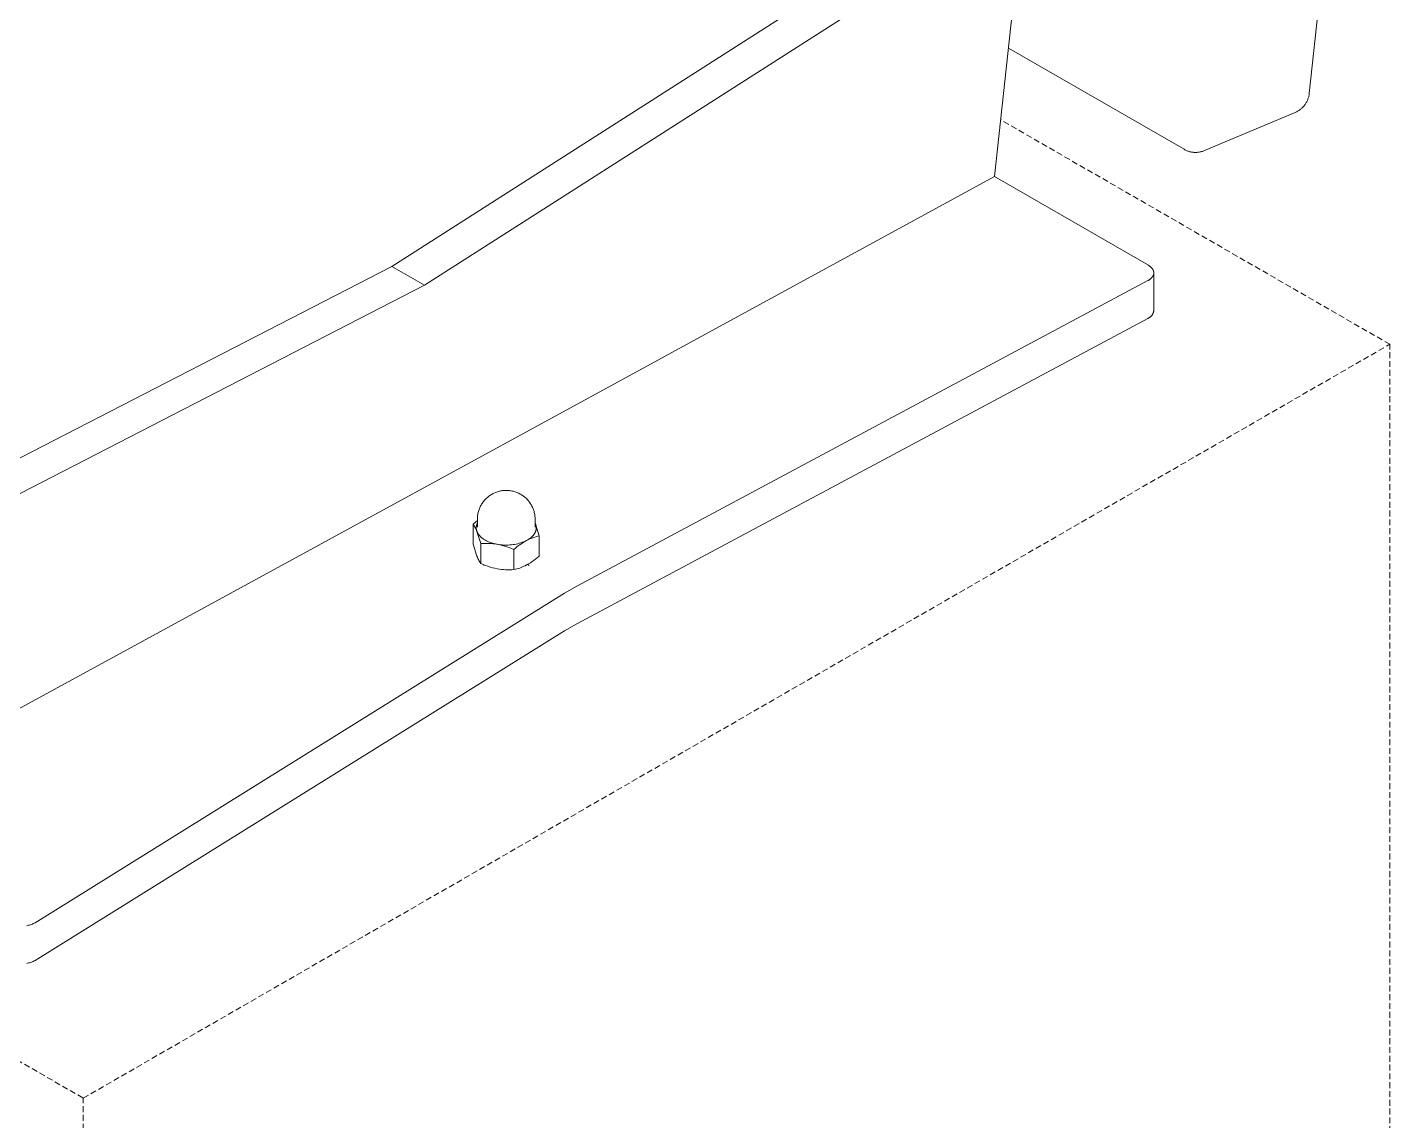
# Model space of a CAD drawing. Header units: millimetres. Extents: x -62 to 2493, y 278 to 1866.
# Drawn here: x 2177.4 to 2472.4, y 1077.9 to 1314.8 of the extents above; entities that cross this region are included whole.
import ezdxf

# ---------------------------------------------------------------- set-up
doc = ezdxf.new("R2010")
doc.units = ezdxf.units.MM
doc.linetypes.add('HIDDEN', pattern=[1.905, 1.27, -0.635])
doc.layers.add('ZANO_R', color=7, linetype='Continuous', lineweight=0)
doc.layers.add('ZANO_R_przerywana', color=7, linetype='HIDDEN', lineweight=0)

msp = doc.modelspace()

# ---------------------------------------------------------------- linework, layer by layer
at = {"layer": 'ZANO_R'}
for p, q in [((2421.45, 1600.26), (2386.84, 1282.45)), ((2457.6, 1324.6), (2454.97, 1300.43)), ((2256.38, 1262.98), (2350.8, 1323.39)), ((2263.45, 1258.9), (2357.87, 1319.3)), ((2427.88, 1288.35), (2389.87, 1310.29)), ((2453.96, 1297.91), (2453.85, 1297.78)), ((2454.06, 1298.05), (2453.96, 1297.91)), ((2454.16, 1298.19), (2454.06, 1298.05)), ((2454.25, 1298.34), (2454.16, 1298.19)), ((2454.34, 1298.48), (2454.25, 1298.34)), ((2454.42, 1298.63), (2454.34, 1298.48)), ((2454.5, 1298.79), (2454.42, 1298.63)), ((2454.57, 1298.94), (2454.5, 1298.79)), ((2454.64, 1299.1), (2454.57, 1298.94)), ((2454.7, 1299.26), (2454.64, 1299.1)), ((2454.76, 1299.42), (2454.7, 1299.26)), ((2454.81, 1299.59), (2454.76, 1299.42)), ((2454.85, 1299.75), (2454.81, 1299.59)), ((2454.89, 1299.92), (2454.85, 1299.75)), ((2454.92, 1300.09), (2454.89, 1299.92)), ((2454.95, 1300.26), (2454.92, 1300.09)), ((2454.97, 1300.43), (2454.95, 1300.26)), ((2451.95, 1296.36), (2432.32, 1288.07)), ((2452.1, 1296.43), (2451.95, 1296.36)), ((2452.26, 1296.5), (2452.1, 1296.43)), ((2452.41, 1296.58), (2452.26, 1296.5)), ((2452.56, 1296.67), (2452.41, 1296.58)), ((2452.7, 1296.76), (2452.56, 1296.67)), ((2452.85, 1296.86), (2452.7, 1296.76)), ((2452.98, 1296.95), (2452.85, 1296.86)), ((2453.12, 1297.06), (2452.98, 1296.95)), ((2453.25, 1297.17), (2453.12, 1297.06)), ((2453.38, 1297.28), (2453.25, 1297.17)), ((2453.5, 1297.4), (2453.38, 1297.28)), ((2453.62, 1297.52), (2453.5, 1297.4)), ((2453.74, 1297.65), (2453.62, 1297.52)), ((2453.85, 1297.78), (2453.74, 1297.65)), ((2428.03, 1288.26), (2427.88, 1288.35)), ((2428.18, 1288.19), (2428.03, 1288.26)), ((2428.33, 1288.11), (2428.18, 1288.19)), ((2428.49, 1288.05), (2428.33, 1288.11)), ((2428.65, 1287.98), (2428.49, 1288.05)), ((2428.81, 1287.93), (2428.65, 1287.98)), ((2428.97, 1287.88), (2428.81, 1287.93)), ((2429.14, 1287.83), (2428.97, 1287.88)), ((2429.31, 1287.79), (2429.14, 1287.83)), ((2429.47, 1287.76), (2429.31, 1287.79)), ((2429.64, 1287.73), (2429.47, 1287.76)), ((2429.81, 1287.71), (2429.64, 1287.73)), ((2429.98, 1287.69), (2429.81, 1287.71)), ((2430.15, 1287.68), (2429.98, 1287.69)), ((2430.32, 1287.68), (2430.15, 1287.68)), ((2430.49, 1287.68), (2430.32, 1287.68)), ((2430.67, 1287.69), (2430.49, 1287.68)), ((2430.84, 1287.7), (2430.67, 1287.69)), ((2431.01, 1287.72), (2430.84, 1287.7)), ((2431.17, 1287.74), (2431.01, 1287.72)), ((2431.34, 1287.77), (2431.17, 1287.74)), ((2431.51, 1287.81), (2431.34, 1287.77)), ((2431.68, 1287.85), (2431.51, 1287.81)), ((2431.84, 1287.9), (2431.68, 1287.85)), ((2432, 1287.95), (2431.84, 1287.9)), ((2432.16, 1288.01), (2432, 1287.95)), ((2432.32, 1288.07), (2432.16, 1288.01)), ((2420.14, 1263.22), (2386.84, 1282.45)), ((2168.78, 1217.87), (2256.38, 1262.98)), ((2256.38, 1262.98), (2263.45, 1258.9)), ((2420.21, 1263.18), (2420.14, 1263.22)), ((2420.28, 1263.14), (2420.21, 1263.18)), ((2420.34, 1263.1), (2420.28, 1263.14)), ((2420.41, 1263.05), (2420.34, 1263.1)), ((2420.47, 1263.01), (2420.41, 1263.05)), ((2420.53, 1262.96), (2420.47, 1263.01)), ((2420.59, 1262.92), (2420.53, 1262.96)), ((2420.64, 1262.87), (2420.59, 1262.92)), ((2420.7, 1262.82), (2420.64, 1262.87)), ((2420.75, 1262.77), (2420.7, 1262.82)), ((2420.8, 1262.72), (2420.75, 1262.77)), ((2420.85, 1262.67), (2420.8, 1262.72)), ((2420.9, 1262.61), (2420.85, 1262.67)), ((2420.94, 1262.56), (2420.9, 1262.61)), ((2420.98, 1262.51), (2420.94, 1262.56)), ((2421.02, 1262.45), (2420.98, 1262.51)), ((2296.43, 1193.71), (2420.03, 1259.9)), ((2420.03, 1259.9), (2420.1, 1259.94)), ((2420.1, 1259.94), (2420.17, 1259.98)), ((2420.17, 1259.98), (2420.24, 1260.02)), ((2420.24, 1260.02), (2420.31, 1260.06)), ((2420.31, 1260.06), (2420.37, 1260.1)), ((2420.37, 1260.1), (2420.44, 1260.15)), ((2420.44, 1260.15), (2420.5, 1260.19)), ((2420.5, 1260.19), (2420.56, 1260.24)), ((2420.56, 1260.24), (2420.62, 1260.29)), ((2420.62, 1260.29), (2420.67, 1260.34)), ((2420.67, 1260.34), (2420.73, 1260.39)), ((2420.73, 1260.39), (2420.78, 1260.44)), ((2420.78, 1260.44), (2420.83, 1260.49)), ((2420.83, 1260.49), (2420.88, 1260.54)), ((2420.88, 1260.54), (2420.92, 1260.59)), ((2420.92, 1260.59), (2420.96, 1260.65)), ((2420.96, 1260.65), (2421, 1260.7)), ((2421, 1260.7), (2421.04, 1260.75)), ((2421.04, 1262.43), (2421.02, 1262.45)), ((2421.06, 1262.4), (2421.04, 1262.43)), ((2421.04, 1260.75), (2421.06, 1260.78)), ((2421.08, 1262.37), (2421.06, 1262.4)), ((2421.06, 1260.78), (2421.08, 1260.81)), ((2421.09, 1262.34), (2421.08, 1262.37)), ((2421.08, 1260.81), (2421.09, 1260.84)), ((2421.11, 1262.32), (2421.09, 1262.34)), ((2421.09, 1260.84), (2421.11, 1260.87)), ((2421.13, 1262.29), (2421.11, 1262.32)), ((2421.11, 1260.87), (2421.13, 1260.89)), ((2421.14, 1262.26), (2421.13, 1262.29)), ((2421.13, 1260.89), (2421.14, 1260.92)), ((2421.16, 1262.23), (2421.14, 1262.26)), ((2421.14, 1260.92), (2421.16, 1260.95)), ((2421.17, 1262.2), (2421.16, 1262.23)), ((2421.16, 1260.95), (2421.17, 1260.98)), ((2421.18, 1262.17), (2421.17, 1262.2)), ((2421.17, 1260.98), (2421.18, 1261.01)), ((2421.2, 1262.15), (2421.18, 1262.17)), ((2421.18, 1261.01), (2421.2, 1261.03)), ((2421.21, 1262.12), (2421.2, 1262.15)), ((2421.2, 1261.03), (2421.21, 1261.06)), ((2421.22, 1262.09), (2421.21, 1262.12)), ((2421.21, 1261.06), (2421.22, 1261.09)), ((2421.23, 1262.06), (2421.22, 1262.09)), ((2421.22, 1261.09), (2421.23, 1261.12)), ((2421.24, 1262.03), (2421.23, 1262.06)), ((2421.23, 1261.12), (2421.24, 1261.15)), ((2421.25, 1262), (2421.24, 1262.03)), ((2421.24, 1261.15), (2421.25, 1261.18)), ((2421.26, 1261.98), (2421.25, 1262)), ((2421.25, 1261.18), (2421.26, 1261.2)), ((2421.27, 1261.95), (2421.26, 1261.98)), ((2421.26, 1261.2), (2421.27, 1261.23)), ((2421.27, 1261.92), (2421.27, 1261.95)), ((2421.28, 1261.89), (2421.27, 1261.92)), ((2421.27, 1261.26), (2421.28, 1261.29)), ((2421.27, 1261.23), (2421.27, 1261.26)), ((2421.29, 1261.86), (2421.28, 1261.89)), ((2421.28, 1261.29), (2421.29, 1261.32)), ((2421.29, 1261.83), (2421.29, 1261.86)), ((2421.3, 1261.8), (2421.29, 1261.83)), ((2421.29, 1261.35), (2421.3, 1261.38)), ((2421.29, 1261.32), (2421.29, 1261.35)), ((2421.3, 1261.77), (2421.3, 1261.8)), ((2421.3, 1261.75), (2421.3, 1261.77)), ((2421.31, 1261.72), (2421.3, 1261.75)), ((2421.3, 1261.43), (2421.31, 1261.46)), ((2421.3, 1261.4), (2421.3, 1261.43)), ((2421.3, 1261.38), (2421.3, 1261.4)), ((2421.31, 1261.69), (2421.31, 1261.72)), ((2421.31, 1261.66), (2421.31, 1261.69)), ((2421.31, 1261.63), (2421.31, 1261.66)), ((2421.31, 1261.6), (2421.31, 1261.63)), ((2421.31, 1261.57), (2421.31, 1261.6)), ((2421.31, 1261.57), (2421.31, 1253.42)), ((2421.31, 1261.55), (2421.31, 1261.57)), ((2421.31, 1261.52), (2421.31, 1261.55)), ((2421.31, 1261.49), (2421.31, 1261.52)), ((2421.31, 1261.46), (2421.31, 1261.49)), ((2169.04, 1210.28), (2263.45, 1258.9)), ((2420.03, 1251.73), (2296.43, 1185.54)), ((2420.03, 1251.73), (2420.1, 1251.76)), ((2420.1, 1251.76), (2420.16, 1251.79)), ((2420.16, 1251.79), (2420.23, 1251.82)), ((2420.23, 1251.82), (2420.29, 1251.86)), ((2420.29, 1251.86), (2420.35, 1251.89)), ((2420.35, 1251.89), (2420.41, 1251.93)), ((2420.41, 1251.93), (2420.47, 1251.97)), ((2420.47, 1251.97), (2420.53, 1252.02)), ((2420.53, 1252.02), (2420.59, 1252.06)), ((2420.59, 1252.06), (2420.64, 1252.11)), ((2420.64, 1252.11), (2420.69, 1252.16)), ((2420.69, 1252.16), (2420.74, 1252.21)), ((2420.74, 1252.21), (2420.79, 1252.26)), ((2420.79, 1252.26), (2420.84, 1252.32)), ((2420.84, 1252.32), (2420.89, 1252.37)), ((2420.89, 1252.37), (2420.93, 1252.43)), ((2420.93, 1252.43), (2420.97, 1252.49)), ((2420.97, 1252.49), (2421.01, 1252.55)), ((2421.01, 1252.55), (2421.05, 1252.61)), ((2421.05, 1252.61), (2421.08, 1252.67)), ((2421.08, 1252.67), (2421.11, 1252.74)), ((2421.11, 1252.74), (2421.14, 1252.8)), ((2421.14, 1252.8), (2421.17, 1252.87)), ((2421.17, 1252.87), (2421.2, 1252.94)), ((2421.2, 1252.94), (2421.22, 1253)), ((2421.22, 1253), (2421.24, 1253.07)), ((2421.24, 1253.07), (2421.26, 1253.14)), ((2421.26, 1253.14), (2421.28, 1253.21)), ((2421.28, 1253.21), (2421.29, 1253.28)), ((2421.29, 1253.28), (2421.3, 1253.35)), ((2421.3, 1253.35), (2421.31, 1253.42)), ((2276.29, 1212.17), (2276.43, 1212.33)), ((2276.43, 1212.33), (2276.57, 1212.49)), ((2276.57, 1212.49), (2276.72, 1212.64)), ((2276.72, 1212.64), (2276.88, 1212.79)), ((2276.88, 1212.79), (2277.04, 1212.94)), ((2277.04, 1212.94), (2277.2, 1213.07)), ((2277.2, 1213.07), (2277.37, 1213.2)), ((2277.37, 1213.2), (2277.55, 1213.33)), ((2277.55, 1213.33), (2277.72, 1213.45)), ((2277.72, 1213.45), (2277.91, 1213.56)), ((2277.91, 1213.56), (2278.09, 1213.67)), ((2278.09, 1213.67), (2278.28, 1213.77)), ((2278.28, 1213.77), (2278.47, 1213.87)), ((2278.47, 1213.87), (2278.67, 1213.95)), ((2278.67, 1213.95), (2278.87, 1214.04)), ((2278.87, 1214.04), (2279.07, 1214.11)), ((2279.07, 1214.11), (2279.27, 1214.18)), ((2279.27, 1214.18), (2279.48, 1214.24)), ((2279.48, 1214.24), (2279.69, 1214.29)), ((2279.69, 1214.29), (2279.9, 1214.34)), ((2279.9, 1214.34), (2280.11, 1214.37)), ((2280.11, 1214.37), (2280.32, 1214.41)), ((2280.32, 1214.41), (2280.53, 1214.43)), ((2280.53, 1214.43), (2280.74, 1214.45)), ((2280.74, 1214.45), (2280.96, 1214.46)), ((2280.96, 1214.46), (2281.17, 1214.46)), ((2281.17, 1214.46), (2281.38, 1214.45)), ((2281.38, 1214.45), (2281.59, 1214.44)), ((2281.59, 1214.44), (2281.81, 1214.42)), ((2281.81, 1214.42), (2282.02, 1214.39)), ((2282.02, 1214.39), (2282.23, 1214.36)), ((2282.23, 1214.36), (2282.44, 1214.32)), ((2282.44, 1214.32), (2282.64, 1214.27)), ((2282.64, 1214.27), (2282.85, 1214.22)), ((2282.85, 1214.22), (2283.05, 1214.15)), ((2283.05, 1214.15), (2283.25, 1214.08)), ((2283.25, 1214.08), (2283.45, 1214.01)), ((2283.45, 1214.01), (2283.65, 1213.93)), ((2283.65, 1213.93), (2283.84, 1213.84)), ((2283.84, 1213.84), (2284.03, 1213.74)), ((2284.03, 1213.74), (2284.22, 1213.64)), ((2284.22, 1213.64), (2284.4, 1213.53)), ((2284.4, 1213.53), (2284.58, 1213.42)), ((2284.58, 1213.42), (2284.76, 1213.3)), ((2284.76, 1213.3), (2284.93, 1213.17)), ((2284.93, 1213.17), (2285.09, 1213.04)), ((2285.09, 1213.04), (2285.26, 1212.9)), ((2285.26, 1212.9), (2285.41, 1212.76)), ((2285.41, 1212.76), (2285.57, 1212.61)), ((2285.57, 1212.61), (2285.71, 1212.45)), ((2285.71, 1212.45), (2285.85, 1212.3)), ((2274.97, 1209.27), (2275.01, 1209.49)), ((2275.01, 1209.49), (2275.06, 1209.69)), ((2275.06, 1209.69), (2275.11, 1209.9)), ((2275.11, 1209.9), (2275.17, 1210.11)), ((2275.17, 1210.11), (2275.24, 1210.31)), ((2275.24, 1210.31), (2275.32, 1210.51)), ((2275.32, 1210.51), (2275.4, 1210.71)), ((2275.4, 1210.71), (2275.49, 1210.9)), ((2275.49, 1210.9), (2275.58, 1211.1)), ((2275.58, 1211.1), (2275.69, 1211.28)), ((2275.69, 1211.28), (2275.8, 1211.47)), ((2275.8, 1211.47), (2275.91, 1211.65)), ((2275.91, 1211.65), (2276.03, 1211.83)), ((2276.03, 1211.83), (2276.16, 1212)), ((2276.16, 1212), (2276.29, 1212.17)), ((2285.85, 1212.3), (2285.99, 1212.13)), ((2285.99, 1212.13), (2286.12, 1211.96)), ((2286.12, 1211.96), (2286.25, 1211.79)), ((2286.25, 1211.79), (2286.37, 1211.62)), ((2286.37, 1211.62), (2286.48, 1211.44)), ((2286.48, 1211.44), (2286.59, 1211.25)), ((2286.59, 1211.25), (2286.69, 1211.06)), ((2286.69, 1211.06), (2286.78, 1210.87)), ((2286.78, 1210.87), (2286.87, 1210.68)), ((2286.87, 1210.68), (2286.95, 1210.48)), ((2286.95, 1210.48), (2287.02, 1210.28)), ((2287.02, 1210.28), (2287.09, 1210.08)), ((2287.09, 1210.08), (2287.15, 1209.88)), ((2287.15, 1209.88), (2287.2, 1209.68)), ((2287.2, 1209.68), (2287.25, 1209.47)), ((2287.25, 1209.47), (2287.29, 1209.26)), ((2273.96, 1207.18), (2274.88, 1207.93)), ((2274.1, 1206.96), (2273.96, 1207.18)), ((2273.96, 1202.83), (2273.96, 1207.18)), ((2274.23, 1206.74), (2274.1, 1206.96)), ((2274.36, 1206.5), (2274.23, 1206.74)), ((2274.48, 1206.27), (2274.36, 1206.5)), ((2274.64, 1206.6), (2274.63, 1206.52)), ((2274.63, 1206.52), (2274.63, 1206.44)), ((2274.63, 1206.44), (2274.63, 1206.37)), ((2274.65, 1206.67), (2274.64, 1206.6)), ((2274.66, 1206.75), (2274.65, 1206.67)), ((2274.67, 1206.82), (2274.66, 1206.75)), ((2274.69, 1206.9), (2274.67, 1206.82)), ((2274.71, 1206.97), (2274.69, 1206.9)), ((2274.73, 1207.05), (2274.71, 1206.97)), ((2274.75, 1207.12), (2274.73, 1207.05)), ((2274.78, 1207.19), (2274.75, 1207.12)), ((2274.81, 1207.26), (2274.78, 1207.19)), ((2274.84, 1207.33), (2274.81, 1207.26)), ((2274.88, 1207.4), (2274.84, 1207.33)), ((2274.88, 1208.42), (2274.89, 1208.64)), ((2274.88, 1208.21), (2274.88, 1208.42)), ((2274.88, 1206.47), (2274.88, 1208.21)), ((2274.89, 1208.64), (2274.91, 1208.85)), ((2274.91, 1208.85), (2274.94, 1209.06)), ((2274.94, 1209.06), (2274.97, 1209.27)), ((2287.29, 1209.26), (2287.32, 1209.05)), ((2287.32, 1209.05), (2287.34, 1208.84)), ((2287.34, 1208.84), (2287.36, 1208.63)), ((2287.36, 1208.63), (2287.37, 1208.42)), ((2287.37, 1208.42), (2287.38, 1208.21)), ((2287.38, 1208.21), (2287.38, 1206.47)), ((2287.38, 1207.42), (2287.46, 1207.22)), ((2287.41, 1207.33), (2287.38, 1207.4)), ((2287.44, 1207.27), (2287.41, 1207.33)), ((2287.47, 1207.2), (2287.44, 1207.27)), ((2287.49, 1207.14), (2287.47, 1207.2)), ((2287.48, 1207.17), (2288.29, 1204.61)), ((2287.51, 1207.08), (2287.49, 1207.14)), ((2287.53, 1207.02), (2287.51, 1207.08)), ((2287.54, 1206.96), (2287.53, 1207.02)), ((2287.56, 1206.91), (2287.54, 1206.96)), ((2287.57, 1206.85), (2287.56, 1206.91)), ((2287.59, 1206.79), (2287.57, 1206.85)), ((2287.6, 1206.73), (2287.59, 1206.79)), ((2287.61, 1206.67), (2287.6, 1206.73)), ((2287.61, 1206.61), (2287.61, 1206.67)), ((2287.62, 1206.54), (2287.61, 1206.61)), ((2287.62, 1206.48), (2287.62, 1206.54)), ((2287.63, 1206.42), (2287.62, 1206.48)), ((2287.63, 1206.36), (2287.63, 1206.42)), ((2274.59, 1206.03), (2274.48, 1206.27)), ((2274.69, 1205.79), (2274.59, 1206.03)), ((2274.63, 1206.37), (2274.63, 1206.29)), ((2274.63, 1206.29), (2274.63, 1206.21)), ((2274.63, 1206.21), (2274.64, 1206.14)), ((2274.64, 1206.14), (2274.65, 1206.06)), ((2274.65, 1206.06), (2274.66, 1205.99)), ((2274.66, 1205.99), (2274.68, 1205.91)), ((2274.68, 1205.91), (2274.69, 1205.84)), ((2274.69, 1205.84), (2274.71, 1205.76)), ((2274.79, 1205.54), (2274.69, 1205.79)), ((2274.71, 1205.76), (2274.73, 1205.69)), ((2274.73, 1205.69), (2274.76, 1205.62)), ((2274.76, 1205.62), (2274.79, 1205.54)), ((2275.61, 1202.96), (2274.79, 1205.54)), ((2274.79, 1205.54), (2274.81, 1205.49)), ((2274.81, 1205.49), (2274.83, 1205.43)), ((2274.83, 1205.43), (2274.86, 1205.37)), ((2274.86, 1205.37), (2274.89, 1205.32)), ((2274.89, 1205.32), (2274.92, 1205.26)), ((2274.92, 1205.26), (2274.95, 1205.2)), ((2274.95, 1205.2), (2274.98, 1205.14)), ((2274.98, 1205.14), (2275.02, 1205.09)), ((2275.02, 1205.09), (2275.05, 1205.03)), ((2275.05, 1205.03), (2275.09, 1204.97)), ((2275.09, 1204.97), (2275.13, 1204.92)), ((2275.13, 1204.92), (2275.17, 1204.86)), ((2275.17, 1204.86), (2275.22, 1204.81)), ((2275.22, 1204.81), (2275.26, 1204.75)), ((2275.26, 1204.75), (2275.31, 1204.7)), ((2275.31, 1204.7), (2275.36, 1204.64)), ((2275.36, 1204.64), (2275.41, 1204.59)), ((2275.41, 1204.59), (2275.46, 1204.53)), ((2275.46, 1204.53), (2275.51, 1204.48)), ((2275.51, 1204.48), (2275.57, 1204.42)), ((2275.57, 1204.42), (2275.63, 1204.37)), ((2275.63, 1204.37), (2275.68, 1204.32)), ((2275.68, 1204.32), (2275.74, 1204.27)), ((2275.74, 1204.27), (2275.81, 1204.22)), ((2275.81, 1204.22), (2275.93, 1204.11)), ((2275.93, 1204.11), (2276.07, 1204.02)), ((2276.07, 1204.02), (2276.21, 1203.92)), ((2276.21, 1203.92), (2276.35, 1203.82)), ((2276.35, 1203.82), (2276.5, 1203.73)), ((2276.5, 1203.73), (2276.66, 1203.65)), ((2276.66, 1203.65), (2276.82, 1203.56)), ((2276.82, 1203.56), (2276.98, 1203.48)), ((2276.98, 1203.48), (2277.15, 1203.4)), ((2285.54, 1203.61), (2285.12, 1203.37)), ((2285.22, 1203.47), (2285.54, 1203.61)), ((2285.83, 1203.76), (2285.54, 1203.61)), ((2285.54, 1203.61), (2285.68, 1203.69)), ((2285.68, 1203.69), (2285.83, 1203.78)), ((2286.12, 1203.9), (2285.83, 1203.76)), ((2285.83, 1203.78), (2285.97, 1203.87)), ((2285.97, 1203.87), (2286.1, 1203.96)), ((2286.1, 1203.96), (2286.24, 1204.05)), ((2286.42, 1204.03), (2286.12, 1203.9)), ((2286.24, 1204.05), (2286.36, 1204.15)), ((2286.36, 1204.15), (2286.49, 1204.25)), ((2286.73, 1204.15), (2286.42, 1204.03)), ((2286.49, 1204.25), (2286.55, 1204.3)), ((2286.55, 1204.3), (2286.61, 1204.35)), ((2286.61, 1204.35), (2286.66, 1204.4)), ((2286.66, 1204.4), (2286.72, 1204.46)), ((2286.72, 1204.46), (2286.77, 1204.51)), ((2287.03, 1204.26), (2286.73, 1204.15)), ((2286.77, 1204.51), (2286.82, 1204.56)), ((2286.82, 1204.56), (2286.88, 1204.62)), ((2286.88, 1204.62), (2286.93, 1204.67)), ((2286.93, 1204.67), (2286.97, 1204.73)), ((2286.97, 1204.73), (2287.02, 1204.79)), ((2287.02, 1204.79), (2287.06, 1204.84)), ((2287.34, 1204.37), (2287.03, 1204.26)), ((2287.06, 1204.84), (2287.11, 1204.9)), ((2287.11, 1204.9), (2287.15, 1204.96)), ((2287.15, 1204.96), (2287.19, 1205.02)), ((2287.19, 1205.02), (2287.23, 1205.08)), ((2287.23, 1205.08), (2287.26, 1205.14)), ((2287.26, 1205.14), (2287.3, 1205.2)), ((2287.3, 1205.2), (2287.33, 1205.26)), ((2287.33, 1205.26), (2287.36, 1205.32)), ((2287.66, 1204.46), (2287.34, 1204.37)), ((2287.36, 1205.32), (2287.39, 1205.38)), ((2287.39, 1205.38), (2287.42, 1205.44)), ((2287.42, 1205.44), (2287.45, 1205.5)), ((2287.45, 1205.5), (2287.47, 1205.56)), ((2287.47, 1205.56), (2287.5, 1205.62)), ((2287.5, 1205.62), (2287.52, 1205.68)), ((2287.52, 1205.68), (2287.54, 1205.74)), ((2287.54, 1205.74), (2287.55, 1205.8)), ((2287.55, 1205.8), (2287.57, 1205.87)), ((2287.57, 1205.87), (2287.58, 1205.93)), ((2287.58, 1205.93), (2287.59, 1205.99)), ((2287.59, 1205.99), (2287.6, 1206.05)), ((2287.6, 1206.05), (2287.61, 1206.11)), ((2287.61, 1206.11), (2287.62, 1206.18)), ((2287.62, 1206.24), (2287.63, 1206.3)), ((2287.62, 1206.18), (2287.62, 1206.24)), ((2287.63, 1206.3), (2287.63, 1206.36)), ((2287.97, 1204.54), (2287.66, 1204.46)), ((2288.29, 1204.61), (2287.97, 1204.54)), ((2288.29, 1200.25), (2288.29, 1204.61)), ((2273.96, 1202.83), (2274.79, 1200.24)), ((2276.06, 1202.98), (2275.61, 1202.96)), ((2275.61, 1198.6), (2275.61, 1202.96)), ((2276.51, 1203), (2276.06, 1202.98)), ((2276.96, 1203), (2276.51, 1203)), ((2277.41, 1202.98), (2276.96, 1203)), ((2277.15, 1203.4), (2277.32, 1203.33)), ((2277.32, 1203.33), (2277.5, 1203.26)), ((2277.86, 1202.96), (2277.41, 1202.98)), ((2277.5, 1203.26), (2277.68, 1203.19)), ((2277.68, 1203.19), (2277.86, 1203.13)), ((2277.86, 1203.13), (2278.05, 1203.07)), ((2278.3, 1202.91), (2277.86, 1202.96)), ((2278.05, 1203.07), (2278.24, 1203.01)), ((2278.24, 1203.01), (2278.42, 1202.96)), ((2278.75, 1202.86), (2278.3, 1202.91)), ((2278.42, 1202.96), (2278.62, 1202.91)), ((2278.62, 1202.91), (2278.81, 1202.86)), ((2279.19, 1202.79), (2278.75, 1202.86)), ((2278.81, 1202.86), (2279, 1202.82)), ((2279, 1202.82), (2279.19, 1202.79)), ((2279.72, 1202.68), (2279.19, 1202.79)), ((2279.19, 1202.79), (2279.53, 1202.73)), ((2279.53, 1202.73), (2279.87, 1202.68)), ((2280.24, 1202.55), (2279.72, 1202.68)), ((2279.87, 1202.68), (2280.21, 1202.65)), ((2280.21, 1202.65), (2280.55, 1202.62)), ((2280.76, 1202.41), (2280.24, 1202.55)), ((2280.55, 1202.62), (2280.89, 1202.61)), ((2281.27, 1202.25), (2280.76, 1202.41)), ((2280.89, 1202.61), (2281.24, 1202.61)), ((2281.24, 1202.61), (2281.58, 1202.62)), ((2281.78, 1202.07), (2281.27, 1202.25)), ((2281.58, 1202.62), (2281.92, 1202.64)), ((2282.28, 1201.88), (2281.78, 1202.07)), ((2281.92, 1202.64), (2282.26, 1202.67)), ((2282.26, 1202.67), (2282.6, 1202.72)), ((2282.78, 1201.67), (2282.28, 1201.88)), ((2282.6, 1202.72), (2282.94, 1202.77)), ((2283.15, 1201.98), (2282.78, 1201.67)), ((2282.78, 1201.67), (2282.78, 1197.31)), ((2282.94, 1202.77), (2283.27, 1202.84)), ((2283.52, 1202.29), (2283.15, 1201.98)), ((2283.27, 1202.84), (2283.61, 1202.92)), ((2283.91, 1202.58), (2283.52, 1202.29)), ((2283.61, 1202.92), (2283.94, 1203.01)), ((2284.3, 1202.85), (2283.91, 1202.58)), ((2283.94, 1203.01), (2284.27, 1203.11)), ((2284.27, 1203.11), (2284.59, 1203.22)), ((2284.71, 1203.12), (2284.3, 1202.85)), ((2284.59, 1203.22), (2284.91, 1203.34)), ((2285.12, 1203.37), (2284.71, 1203.12)), ((2284.91, 1203.34), (2285.22, 1203.47)), ((2274.79, 1200.24), (2274.88, 1199.99)), ((2274.88, 1199.99), (2274.98, 1199.75)), ((2274.98, 1199.75), (2275.09, 1199.51)), ((2275.09, 1199.51), (2275.21, 1199.28)), ((2275.21, 1199.28), (2275.34, 1199.05)), ((2275.34, 1199.05), (2275.47, 1198.82)), ((2275.47, 1198.82), (2275.61, 1198.6)), ((2275.61, 1198.6), (2276.11, 1198.39)), ((2276.11, 1198.39), (2276.61, 1198.2)), ((2276.18, 1198.21), (2276.34, 1198.3)), ((2276.61, 1198.2), (2277.12, 1198.02)), ((2277.12, 1198.02), (2277.63, 1197.86)), ((2277.63, 1197.86), (2278.15, 1197.72)), ((2278.15, 1197.72), (2278.67, 1197.59)), ((2278.67, 1197.59), (2279.19, 1197.48)), ((2283.73, 1197.55), (2284.04, 1197.65)), ((2284.04, 1197.65), (2284.35, 1197.77)), ((2284.35, 1197.77), (2284.65, 1197.89)), ((2284.65, 1197.89), (2284.95, 1198.02)), ((2284.95, 1198.02), (2285.24, 1198.16)), ((2285.24, 1198.16), (2285.54, 1198.31)), ((2285.54, 1198.31), (2285.95, 1198.55)), ((2286.08, 1198.21), (2285.72, 1198.41)), ((2285.95, 1198.55), (2286.37, 1198.8)), ((2286.37, 1198.8), (2286.77, 1199.07)), ((2286.77, 1199.07), (2287.16, 1199.34)), ((2287.16, 1199.34), (2287.55, 1199.63)), ((2287.55, 1199.63), (2287.93, 1199.94)), ((2287.93, 1199.94), (2288.29, 1200.25)), ((2279.19, 1197.48), (2279.64, 1197.41)), ((2279.64, 1197.41), (2280.08, 1197.35)), ((2280.08, 1197.35), (2280.53, 1197.31)), ((2280.53, 1197.31), (2280.98, 1197.28)), ((2280.98, 1197.28), (2281.43, 1197.27)), ((2281.43, 1197.27), (2281.88, 1197.27)), ((2281.88, 1197.27), (2282.33, 1197.28)), ((2282.33, 1197.28), (2282.78, 1197.31)), ((2282.78, 1197.31), (2283.1, 1197.38)), ((2283.1, 1197.38), (2283.41, 1197.46)), ((2283.41, 1197.46), (2283.73, 1197.55)), ((2179.12, 1120.81), (2293.77, 1192.17)), ((2293.77, 1192.17), (2296.43, 1193.71)), ((2179.12, 1112.64), (2293.77, 1184.01)), ((2293.77, 1184.01), (2296.43, 1185.54)), ((2177.31, 1120.17), (2177.52, 1120.21)), ((2177.52, 1120.21), (2177.73, 1120.26)), ((2177.73, 1120.26), (2177.94, 1120.32)), ((2177.94, 1120.32), (2178.14, 1120.38)), ((2178.14, 1120.38), (2178.34, 1120.46)), ((2178.34, 1120.46), (2178.54, 1120.53)), ((2178.54, 1120.53), (2178.74, 1120.62)), ((2178.74, 1120.62), (2178.93, 1120.71)), ((2178.93, 1120.71), (2179.12, 1120.81)), ((2177.31, 1112.01), (2177.52, 1112.05)), ((2177.52, 1112.05), (2177.73, 1112.1)), ((2177.73, 1112.1), (2177.94, 1112.16)), ((2177.94, 1112.16), (2178.14, 1112.22)), ((2178.14, 1112.22), (2178.34, 1112.29)), ((2178.34, 1112.29), (2178.54, 1112.37)), ((2178.54, 1112.37), (2178.74, 1112.45)), ((2178.74, 1112.45), (2178.93, 1112.54)), ((2178.93, 1112.54), (2179.12, 1112.64))]:
    msp.add_line(p, q, dxfattribs=at)
msp.add_lwpolyline([(2386.84, 1282.45), (2172.11, 1165.3)], dxfattribs=at)
at = {"layer": 'ZANO_R_przerywana'}
for p, q in [((2472.4, 1246.12), (2388.18, 1294.74)), ((2189.56, 1082.82), (2472.4, 1246.12)), ((2472.4, 1001.17), (2472.4, 1246.12)), ((2048.13, 1164.47), (2189.56, 1082.82)), ((2189.56, 837.87), (2189.56, 1082.82))]:
    msp.add_line(p, q, dxfattribs=at)

doc.saveas('drawing.dxf')
